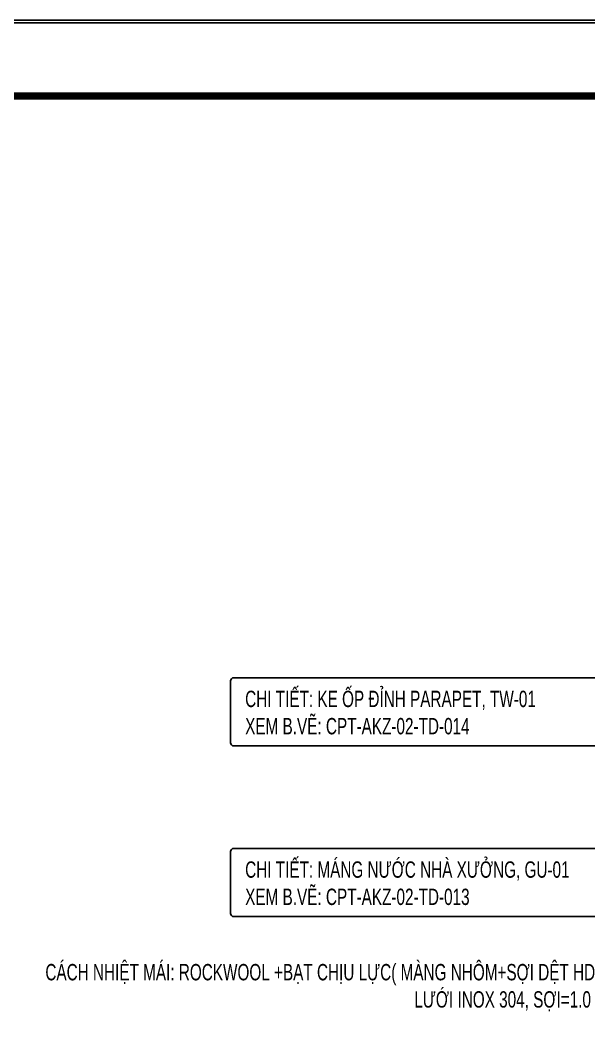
# Model space of a CAD drawing. Header units: inches. Extents: x 340055 to 349452, y -34649 to -30845.
# Drawn here: x 347679 to 347766, y -31916 to -31761.6 of the extents above; entities that cross this region are included whole.
import ezdxf

# ---------------------------------------------------------------- set-up
doc = ezdxf.new("R2010")
doc.units = ezdxf.units.IN
doc.header["$MEASUREMENT"] = 0
doc.layers.add('3', color=3, linetype='Continuous')
doc.layers.add('NET IN', color=3, linetype='Continuous')
doc.layers.add('TL-TIILE BLOCK A2$0$TL-TITLE BLOCK 1', color=7, linetype='Continuous', lineweight=50)
doc.styles.add('ST1H', font='vnshxh.shx', dxfattribs={"width": 0.7})

# ---------------------------------------------------------------- blocks, each defined once
blk = doc.blocks.new('kt kien truc 1')
at = {"layer": 'Defpoints', "color": 8}
blk.add_lwpolyline([(0, 0), (594, 0), (594, 420), (0, 420)], close=True, dxfattribs=at)
at = {"layer": 'TL-TIILE BLOCK A2$0$TL-TITLE BLOCK 1', "const_width": 1}
blk.add_lwpolyline([(20, 10), (579, 10), (584, 15), (584, 405), (579, 410), (20, 410), (15, 405), (15, 15)], close=True, dxfattribs=at)

msp = doc.modelspace()

# ---------------------------------------------------------------- texts
at = {"layer": '3', "char_height": 2.5, "style": 'ST1H', "bg_fill": 2}
for s, insert, attachment_point in [('\\A1;CHI TIÕT: KE èP §ØNH PARAPET, TW-01\\PXEM b.VÏ: CPT-AKZ-02-TD-014 ', (347713.4339, -31867.4974), 4), ('\\A1;CHI TIÕT: M¸NG N¦íC nhµ x\xadëng, gu-01\\PXEM b.VÏ: CPT-AKZ-02-TD-013 ', (347713.4356, -31893.5961), 4), ('\\A1;C¸CH NHIÖT M¸I: ROCKWOOL +B¹T CHÞU LùC( MµNG NH¤M+SîI DÖT HDPE)\\PL¦íI INOX 304, SîI=1.0 MM', (347770.8736, -31909.5421), 6)]:
    msp.add_mtext(s, dxfattribs=dict(at, insert=insert, attachment_point=attachment_point))

# ---------------------------------------------------------------- next in the draw order: linework, layer by layer
at = {"color": 240, "true_color": 0xf90627}
for points in [[(347711.6898, -31862.1552), (347770.805, -31862.1552, -0.41421356), (347771.305, -31862.6552), (347771.305, -31872.0899, -0.41421356), (347770.805, -31872.5899), (347711.6898, -31872.5899, -0.41421356), (347711.1898, -31872.0899), (347711.1898, -31862.6552, -0.41421356)], [(347711.6915, -31888.2539), (347770.805, -31888.2539, -0.41421356), (347771.305, -31888.7539), (347771.305, -31898.1886, -0.41421356), (347770.805, -31898.6886), (347711.6915, -31898.6886, -0.41421356), (347711.1915, -31898.1886), (347711.1915, -31888.7539, -0.41421356)]]:
    msp.add_lwpolyline(points, format="xyb", close=True, dxfattribs=at)
at = {"layer": 'NET IN'}
msp.add_lwpolyline([(347622.4698, -31762.0222), (348311.2497, -31762.0222), (348311.2497, -32248.6227), (347622.4698, -32248.6227)], close=True, dxfattribs=at)

# ---------------------------------------------------------------- next in the draw order: block references
at = {"layer": '3', "xscale": 1.159562065285868, "yscale": 1.159562065285868, "zscale": 1.159562065285868}
msp.add_blockref('kt kien truc 1', (347622.4699, -32248.6227), dxfattribs=at)

doc.saveas('drawing.dxf')
